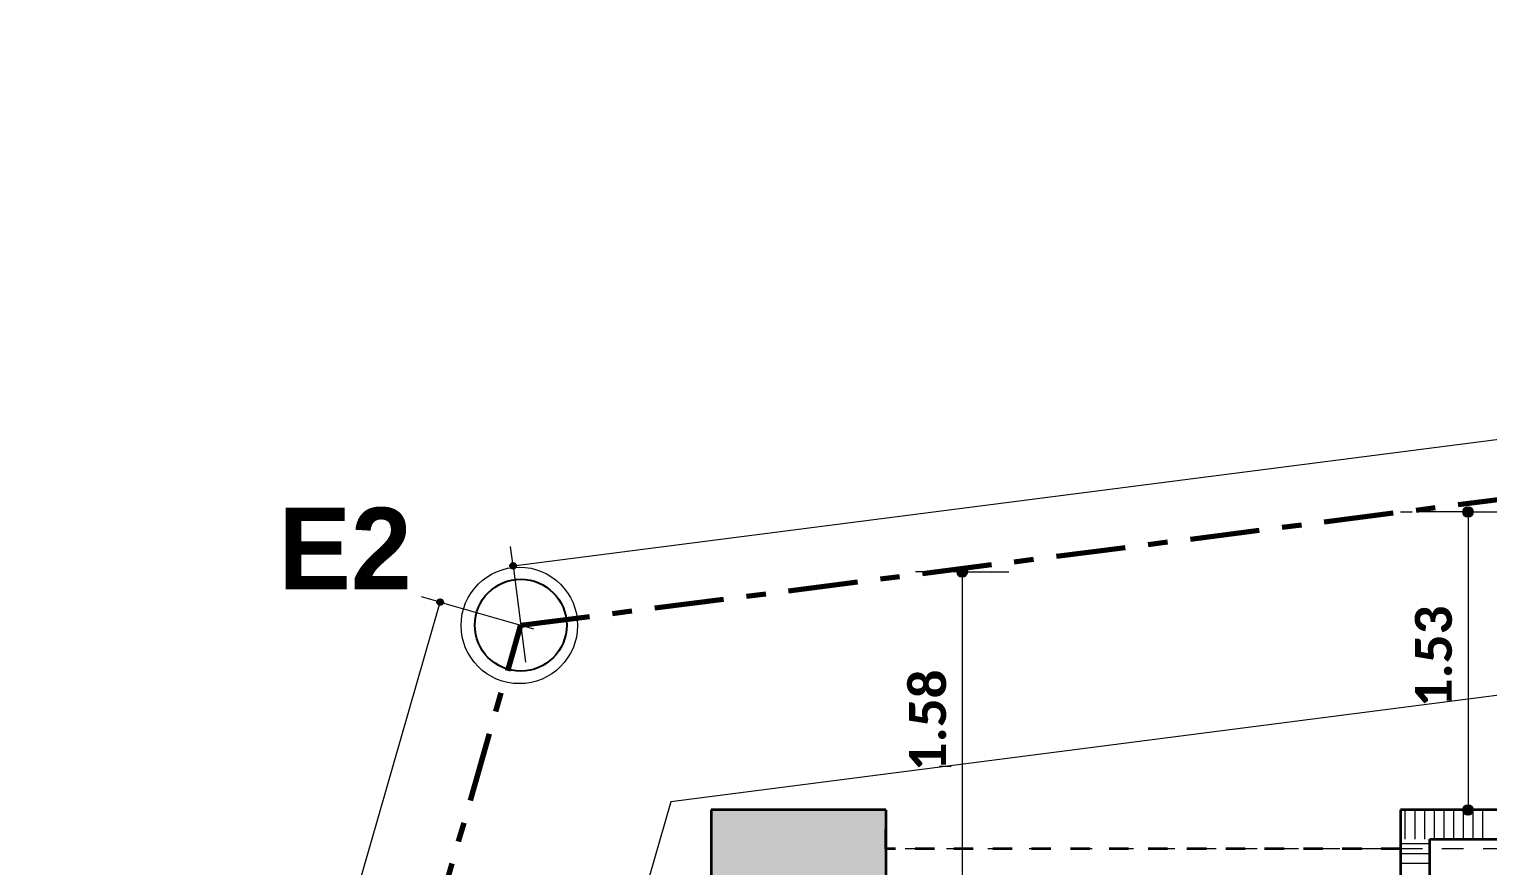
# Model space of a CAD drawing. Header units: metres. Extents: x -144 to 1000, y -717 to 29.
# Drawn here: x 499.37 to 506.88, y -548.46 to -544.15 of the extents above; entities that cross this region are included whole.
import ezdxf

# ---------------------------------------------------------------- set-up
doc = ezdxf.new("R2010")
doc.units = ezdxf.units.M
for name, pattern in [('Basculante', [0.11625, 0.075, -0.04125]), ('basculante modificado', [0.18, 0.1125, -0.0675]), ('Dash Dot 3_16_', [0.595313, 0.357187, -0.119063, 0, -0.119063])]:
    doc.linetypes.add(name, pattern=pattern)
doc.layers.get('0').update_dxf_attribs({"color": 1})
for name, color, linetype, lineweight in [('A-ANNO-DIMS', 1, 'Continuous', 9), ('A-DETL', 1, 'Continuous', 9), ('A-DETL-THIN', 1, 'Continuous', 9), ('A-FLOR', 2, 'Continuous', 9), ('A-WALL', 4, 'Continuous', 9), ('G-ANNO-TEXT', 2, 'Continuous', 9), ('S-COLS', 7, 'Continuous', 9)]:
    doc.layers.add(name, color=color, linetype=linetype, lineweight=lineweight)
doc.layers.add('A-WALL-PATT', color=7, linetype='Continuous', lineweight=35, true_color=0x9c9c9c)
doc.styles.add('Britannic Bold_B', font='', dxfattribs={"width": 0.7})
doc.styles.add('Calibri_B_8', font='calibrib.ttf', dxfattribs={"height": 0.9})
doc.styles.get('Britannic Bold_B').set_extended_font_data('Britannic Bold', bold=True)

# ---------------------------------------------------------------- blocks, each defined once
blk = doc.blocks.new('A$C4d52d4f2')
blk.add_circle((-0.306642, -0.168692), 0.00238)
blk = doc.blocks.new('I')
at = {"layer": 'A-ANNO-DIMS', "lineweight": 25, "true_color": 0x0000ff}
h = blk.add_hatch(color=5, dxfattribs=at)
edge = h.paths.add_edge_path()
edge.add_arc((503.0082, -484.9754), 0.025, 0, 360)
h = blk.add_hatch(color=5, dxfattribs=at)
edge = h.paths.add_edge_path()
edge.add_arc((498.091, -485.2529), 0.015, 0, 360)
h = blk.add_hatch(color=5, dxfattribs=at)
edge = h.paths.add_edge_path()
edge.add_arc((500.4036, -485.2841), 0.025, 0, 360)
h = blk.add_hatch(color=5, dxfattribs=at)
edge = h.paths.add_edge_path()
edge.add_arc((497.715, -485.4391), 0.015, 0, 360)
h = blk.add_hatch(color=5, dxfattribs=at)
edge = h.paths.add_edge_path()
edge.add_arc((503.0082, -486.51), 0.025, 0, 360)
at = {"layer": 'S-COLS', "true_color": 0x5b5b5b}
h = blk.add_hatch(color=251, dxfattribs=at)
h.paths.add_polyline_path([(498.9107, -506.46), (499.4107, -506.46), (499.4107, -505.56), (498.9107, -505.56), (498.9107, -506.3874)])
h.paths.add_polyline_path([(516.7105, -506.46), (517.2105, -506.46), (517.2105, -505.56), (516.7105, -505.56), (516.7105, -506.4599)])
h.paths.add_polyline_path([(506.7607, -506.4599), (507.1107, -506.4599), (507.1107, -505.5599), (506.6107, -505.5599), (506.6107, -506.4599)])
h.paths.add_polyline_path([(499.1855, -498.7599), (499.4106, -498.7599), (499.4106, -498.06), (498.9106, -498.06), (498.9106, -498.7599)])
h.paths.add_polyline_path([(517.2108, -498.7599), (517.2108, -498.06), (516.8108, -498.06), (516.8108, -498.7599), (517.0242, -498.7599)])
h.paths.add_polyline_path([(504.8107, -498.7599), (504.8103, -498.26), (503.1105, -498.26), (503.1105, -496.11), (504.8108, -496.11), (504.8103, -495.61), (502.8105, -495.6101), (502.8106, -498.7599), (504.8103, -498.7599)])
h.paths.add_polyline_path([(513.4108, -498.7599), (513.4106, -495.6099), (512.9108, -495.61), (512.9108, -498.7599), (513.4107, -498.7599)])
h.paths.add_polyline_path([(507.1107, -498.7599), (507.1107, -497.8599), (506.6107, -497.8599), (506.6107, -498.7599), (506.7617, -498.7599)])
h.paths.add_polyline_path([(506.6108, -496.51), (507.1108, -496.51), (507.1108, -495.61), (506.6108, -495.61), (506.6108, -496.11)])
h.paths.add_polyline_path([(499.1855, -496.31), (499.4105, -496.31), (499.4105, -495.6089), (498.9105, -495.61), (498.9105, -496.31)])
h.paths.add_polyline_path([(517.0864, -496.31), (517.2108, -496.31), (517.2108, -495.6089), (516.8108, -495.6089), (516.8108, -496.31), (517.0364, -496.31)])
h.paths.add_polyline_path([(516.7107, -487.61), (517.2107, -487.61), (517.2107, -486.7102), (516.7107, -486.7102), (516.7107, -486.7314)])
h.paths.add_polyline_path([(506.7617, -487.61), (507.1107, -487.61), (507.1107, -486.71), (506.6107, -486.71), (506.6107, -487.61), (506.6857, -487.61)])
h.paths.add_polyline_path([(499.92, -487.01), (500.0107, -487.01), (500.0107, -486.51), (499.1107, -486.51), (499.1107, -487.01), (499.8386, -487.01)])
at = {"layer": 'A-ANNO-DIMS', "color": 5, "true_color": 0x0000ff}
for p, q in [((498.091, -485.2529), (519.5665, -482.4892)), ((503.0082, -484.9754), (502.7682, -484.9754)), ((503.0082, -484.9754), (503.0082, -486.51)), ((503.0082, -484.9754), (503.2482, -484.9754)), ((498.091, -485.2529), (498.0783, -485.1537)), ((498.091, -485.2529), (498.1549, -485.7488)), ((500.4036, -485.2841), (500.1636, -485.2841)), ((500.4036, -485.2841), (500.4036, -486.86)), ((500.4036, -485.2841), (500.6436, -485.2841)), ((490.7342, -509.7309), (497.715, -485.4391)), ((497.715, -485.4391), (497.6189, -485.4115)), ((497.715, -485.4391), (498.1956, -485.5772)), ((503.0082, -486.51), (502.7682, -486.51)), ((503.0082, -486.51), (503.2482, -486.51))]:
    blk.add_line(p, q, dxfattribs=at)
at = {"layer": 'A-ANNO-DIMS', "color": 5, "lineweight": 25, "true_color": 0x0000ff}
for centre, radius in [((503.0082, -484.9754), 0.025), ((498.091, -485.2529), 0.015), ((500.4036, -485.2841), 0.025), ((497.715, -485.4391), 0.015), ((503.0082, -486.51), 0.025)]:
    blk.add_circle(centre, radius, dxfattribs=at)
at = {"layer": 'A-DETL', "color": 7, "linetype": 'Dash Dot 3_16_', "lineweight": 70}
for p, q in [((498.1304, -485.5585), (519.6058, -482.7947)), ((491.1495, -509.8503), (498.1304, -485.5585))]:
    blk.add_line(p, q, dxfattribs=at)
at = {"layer": 'A-DETL', "color": 253, "true_color": 0xb6b6b6}
for p, q in [((502.6607, -484.9754), (502.7207, -484.9754)), ((502.6607, -484.9754), (502.7207, -484.9754)), ((500.2866, -485.2841), (500.3466, -485.2841)), ((500.2866, -485.2841), (500.3466, -485.2841)), ((500.2866, -486.2841), (500.3466, -486.2841))]:
    blk.add_line(p, q, dxfattribs=at)
at = {"layer": 'A-DETL', "color": 7, "linetype": 'Basculante', "lineweight": 35}
for p, q in [((499.1107, -486.51), (499.1107, -487.01)), ((500.0107, -486.51), (499.1107, -486.51)), ((500.0107, -486.71), (500.0107, -486.51)), ((502.6607, -486.51), (502.6607, -486.71)), ((506.7607, -486.51), (502.6607, -486.51)), ((502.6607, -486.71), (500.0107, -486.71))]:
    blk.add_line(p, q, dxfattribs=at)
at = {"layer": 'A-DETL', "color": 7, "linetype": 'basculante modificado'}
blk.add_line((506.598, -486.71), (500.0107, -486.71), dxfattribs=at)
at = {"layer": 'A-DETL-THIN'}
blk.add_circle((498.123, -485.5594), 0.3, dxfattribs=at)
at = {"layer": 'A-FLOR'}
for p, q in [((508.2842, -485.26), (498.9025, -486.4673)), ((498.9025, -486.4673), (492.1776, -509.8685))]:
    blk.add_line(p, q, dxfattribs=at)
at = {"layer": 'A-WALL', "lineweight": 35}
for p, q in [((503.7107, -486.51), (502.6607, -486.51)), ((502.6607, -486.51), (502.6607, -486.885)), ((502.8107, -486.66), (503.7107, -486.66)), ((502.8107, -490.16), (502.8107, -486.66))]:
    blk.add_line(p, q, dxfattribs=at)
at = {"layer": 'A-WALL-PATT', "color": 8, "lineweight": 5, "true_color": 0x727272}
for p, q in [((502.6853, -486.66), (502.6853, -486.51)), ((502.7353, -486.66), (502.7353, -486.51)), ((502.7853, -486.66), (502.7853, -486.51)), ((502.8353, -486.66), (502.8353, -486.51)), ((502.8853, -486.66), (502.8853, -486.51)), ((502.9353, -486.66), (502.9353, -486.51)), ((502.9853, -486.66), (502.9853, -486.51)), ((503.0353, -486.66), (503.0353, -486.51)), ((503.0853, -486.66), (503.0853, -486.51)), ((502.8106, -486.6851), (502.6607, -486.6851)), ((502.8106, -486.7351), (502.6607, -486.7351)), ((502.8106, -486.7851), (502.6607, -486.7851))]:
    blk.add_line(p, q, dxfattribs=at)
at = {"layer": 'S-COLS', "lineweight": 35}
for p, q in [((500.0107, -486.51), (499.1107, -486.51)), ((499.1107, -486.51), (499.1107, -487.01)), ((500.0107, -486.51), (500.0107, -487.01))]:
    blk.add_line(p, q, dxfattribs=at)
at = {"layer": 'A-ANNO-DIMS', "color": 5, "true_color": 0x0000ff, "char_height": 0.19, "width": 0.572076, "attachment_point": 1, "rotation": 90, "line_spacing_factor": 1.158048, "style": 'Calibri_B_8'}
for s, insert in [('1.53', (502.7348, -485.9811)), ('1.58', (500.1303, -486.3104))]:
    blk.add_mtext(s, dxfattribs=dict(at, insert=insert))
at = {"layer": 'G-ANNO-TEXT', "style": 'Britannic Bold_B'}
blk.add_text('E2', height=0.42, dxfattribs=at).set_placement((496.8816, -485.3734))

msp = doc.modelspace()

# ---------------------------------------------------------------- block references
at = {"xscale": 99.43160273753426, "yscale": 99.43160273753426, "zscale": 99.43160273753426}
msp.add_blockref('A$C4d52d4f2', (532.3896, -530.4501), dxfattribs=at)
at = {"color": 3}
msp.add_blockref('I', (3.7693, -61.665), dxfattribs=at)

doc.saveas('drawing.dxf')
